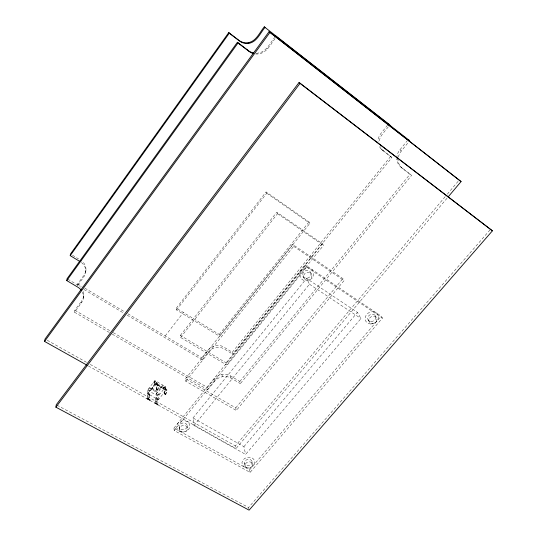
<?xml version="1.0" encoding="UTF-8"?>
<svg xmlns="http://www.w3.org/2000/svg" width="537" height="537" viewBox="0 0 537 537"><rect width="100%" height="100%" fill="white"/><g stroke="black" fill="none" stroke-linecap="round" stroke-linejoin="round"><path stroke-width="0.4" stroke-dasharray="2.69 2.01" d="M83.477 297.317L83.698 295.39M85.786 271.514L85.987 269.843M109.32 332.463L74.569 312.265L81.449 302.881L81.684 300.935A12.76 11.358 5.2 0 0 82.98 290.994M74.569 312.265L74.838 310.285L81.684 300.935M77.456 285.637L77.69 283.905L84.094 275.078A11.915 10.74 6.7 0 0 80.563 260.136M166.584 390.513L165.087 389.667L165.376 388.036L164.027 387.271L163.738 388.895L165.195 389.721C162.181 394.353 166.517 397.622 166.584 390.513L155.133 383.995L154.931 380.585L165.711 386.741L165.993 390.177L158.435 399.696L147.581 393.587L147.433 390.124L154.931 380.585M165.524 394.809L166.96 390.03L165.577 389.244L164.134 394.017M157.656 404.985L156.227 403.831L157.63 397.951L156.28 397.185L154.844 403.052L157.656 404.985L158.039 404.502L155.227 402.575L156.361 398.528L156.28 397.185M156.609 403.354L157.63 397.951M157.576 390.305L158.677 386.009L155.864 384.411L155.784 383.096L156.173 382.787L157.529 383.566L157.603 384.707L156.16 389.271L157.576 390.305L159.059 385.526L156.24 383.928L156.173 382.787M156.173 389.506L157.663 384.734M149.716 400.535L148.326 399.4L149.789 393.534L148.434 392.769L146.937 398.622L149.716 400.535L150.091 400.052L147.313 398.145L148.434 392.769M148.709 398.924L149.789 393.534M77.919 284.999L83.893 276.777A11.975 10.78 6.6 0 0 80.342 261.781M256.203 53.244A14.237 13.6 -72.9 0 0 257.626 53.163C266.231 52.237 269.903 43.289 274.702 37.382M255.491 53.935A14.311 13.673 -72.6 0 0 258.344 53.935C266.996 53.002 270.695 44 275.528 38.067M176.311 308.164L266.084 191.904L309.03 221.895L309.876 223.325L219.673 336.316L176.532 309.963L176.311 308.164L219.264 334.444L219.673 336.316M176.532 309.963L266.748 193.226L266.084 191.904M165.161 335.961L183.379 312.494M180.372 335.403L276.77 212.169L322.475 243.785L323.449 245.429L226.567 364.965L180.627 337.458L180.372 335.403L226.097 362.831L226.567 364.965M180.627 337.458L277.535 213.686L276.77 212.169M147.581 393.587L155.133 383.995M155.864 384.411L156.24 383.928L159.059 385.526M148.487 394.104L148.111 394.581L149.474 395.346L149.85 394.87M148.313 399.75L148.682 399.031L147.313 398.145M163.738 388.895L164.027 387.271M156.361 398.528L155.985 399.004L157.334 399.763L157.71 399.293M158.435 399.696L158.207 396.205L165.711 386.741M156.267 404.207L156.636 403.488L155.227 402.575M387.519 125.181L380.867 133.532A12.21 10.982 -46.6 0 0 378.028 141.506M219.264 334.444L309.03 221.895M185.52 378.753L292.725 244.456L342.875 278.602L344.063 280.609L236.3 410.476L185.836 381.25L185.52 378.753L235.736 407.892L236.3 410.476M388.264 126.846L382.096 134.586A12.27 11.022 -46.5 0 0 379.229 142.6M185.836 381.25L293.665 246.322L292.725 244.456M127.209 315.199L202.194 359.763L201.865 357.803L208.322 349.741A10.935 9.538 -12.6 0 1 223.587 346.942L232.306 352.232L232.769 354.165L391.929 157.529L382.002 149.749A12.21 10.982 -46.6 0 1 378.934 145.829M202.194 359.763L208.678 351.668A10.988 9.572 -12.6 0 1 224.016 348.855L232.769 354.165M232.306 352.232L390.674 156.374M226.097 362.831L322.475 243.785M173.968 428.063L305.795 265.278L381.176 316.145L382.411 318.099L250.094 472.399L174.189 430.499L173.968 428.063L249.537 469.862L250.094 472.399M396.783 158.308A13.096 11.633 -45 0 1 399.904 149.816L407.174 140.828M174.189 430.499L306.701 267.057L305.795 265.278M398.427 157.113A13.163 11.686 -44.9 0 1 401.32 151.031L409.671 140.714M112.213 334.148L207.765 389.681L207.389 387.452L214.29 378.954A11.66 9.995 -12.9 0 1 230.561 375.94L239.824 381.445L240.348 383.64L411.59 175.391L400.951 167.054A13.096 11.633 -45 0 1 396.809 159.106L398.199 160.362A13.163 11.686 -44.9 0 0 402.354 168.35L411.59 175.391M207.765 389.681L214.699 381.149A11.713 10.035 -12.9 0 1 231.051 378.122L240.348 383.64M192.998 417.954L306.614 278.435L357.427 312.386L360.985 318.542L245.617 454.409L193.985 425.505L192.998 417.954L243.912 446.63L245.617 454.409M193.985 425.505L309.466 284.214L306.614 278.435M239.824 381.445L410.147 174.069M235.736 407.892L342.875 278.602M447.039 198.234L235.971 448.617L235.414 445.891L445.16 196.717M447.321 194.159L458.638 180.707M243.912 446.63L357.427 312.386M249.537 469.862L381.176 316.145M248.832 508.828L248.564 507.499L490.61 229.245M157.227 385.19L157.529 383.566M165.087 389.667L165.376 388.036M56.989 405.187L248.564 507.499M146.937 398.622L148.326 399.4M154.844 403.052L156.227 403.831M88.404 365.972L235.971 448.617M47.222 340.27L86.611 362.374M90.256 364.422L235.414 445.891M148.682 399.031L150.085 399.817M156.636 403.488L158.026 404.267M148.689 399.266L150.091 400.052M156.65 403.723L158.039 404.502M147.433 390.124L158.207 396.205M148.064 393.42L149.42 394.178M155.918 397.836L157.267 398.595M166.96 390.03L164.121 388.419L165.47 389.184M156.542 388.788L157.945 389.58M164.497 393.299L165.886 394.091M156.556 389.023L157.959 389.815M164.517 393.534L165.906 394.326M156.16 389.271L157.556 390.07M164.114 393.782L165.503 394.574M155.784 383.096L157.14 383.874M163.637 387.573L164.987 388.345M74.838 310.285L110.327 330.946M113.226 332.631L207.389 387.452M77.69 283.905L81.993 286.463M84.859 288.168L125.014 312.064M127.88 313.776L201.865 357.803M67.79 279.153L77.878 285.154A12.76 11.358 5.2 0 1 80.422 287.127M83.947 289.49L123.604 313.058M72.508 255.25L78.55 258.915M309.466 284.214L360.985 318.542M306.701 267.057L382.411 318.099M293.665 246.322L344.063 280.609M277.535 213.686L323.449 245.429M266.748 193.226L309.876 223.325M382.002 149.749L391.929 157.529M399.904 149.816L401.32 151.031M400.951 167.054L402.354 168.35M266.882 48.035L267.661 48.773M375.074 315.427L376.283 317.38M367.973 319.508L369.617 322.281M310.742 272.635A4.262 3.813 -25.6 0 1 306.177 278.226A4.262 3.813 -25.6 0 1 303.593 272.152A4.262 3.813 -25.6 0 1 310.742 272.635L311.668 274.441A4.283 3.826 -25.5 0 1 307.077 280.052A4.283 3.826 -25.5 0 1 304.479 273.957A4.283 3.826 -25.5 0 1 311.668 274.441M302.935 276.052L303.821 277.871M252.135 461.8A3.873 3.168 -14 0 1 246.866 465.592A3.873 3.168 -14 0 1 245.993 460.169A3.873 3.168 -14 0 1 252.135 461.8L252.705 464.31A3.893 3.175 -14 0 1 247.416 468.116A3.893 3.175 -14 0 1 246.543 462.679A3.893 3.175 -14 0 1 252.705 464.31M230.561 375.94L231.051 378.122M244.53 463.256L245.073 465.774M221.929 374.531L222.378 376.706M214.29 378.954L214.699 381.149M187.205 425.572L187.494 427.989M179.324 427.056L179.566 429.486M164.362 386.526L164.396 386.982M161.671 387.029L161.704 387.479M160.268 386.593L160.348 387.734M159.046 393.238L159.08 393.695M156.737 382.183L156.764 382.633M156.368 393.735L156.395 394.192M154.025 382.371L154.065 383.129M152.703 387.13L152.81 389.13M151.441 389.231A1.369 1.175 -6.1 0 1 149.299 390.157A1.369 1.175 -6.1 0 1 149.494 388.123A1.369 1.175 -6.1 0 1 151.441 389.231L151.468 389.687A1.369 1.175 -6.2 0 1 149.32 390.621A1.369 1.175 -6.2 0 1 149.514 388.58A1.369 1.175 -6.2 0 1 151.468 389.687M148.715 389.117L148.736 389.573M383.223 150.87A12.27 11.022 -46.5 0 1 379.867 146.259M82.443 292.195A12.828 11.405 5.1 0 1 81.449 302.881M370.476 323.979A6.887 5.914 -28 0 0 378.068 315.132A6.887 5.914 -28 0 0 366.704 314.44A6.887 5.914 -28 0 0 370.476 323.979M305.721 280.804A7.102 6.35 -25.6 0 0 313.346 271.494A7.102 6.35 -25.6 0 0 301.432 270.675A7.102 6.35 -25.6 0 0 305.721 280.804M179.371 431.05A6.686 5.605 -9.3 0 0 189.89 426.546A6.686 5.605 -9.3 0 0 180.519 421.297A6.686 5.605 -9.3 0 0 179.371 431.05M245.879 467.626A6.457 5.276 -14 0 0 254.666 461.317A6.457 5.276 -14 0 0 244.442 458.591A6.457 5.276 -14 0 0 245.879 467.626M372.181 323.516A4.155 3.558 -28 0 0 376.752 318.186A4.155 3.558 -28 0 0 369.899 317.776A4.155 3.558 -28 0 0 372.181 323.516M181.191 431.594A4.034 3.376 -9.3 0 0 187.527 428.875A4.034 3.376 -9.3 0 0 181.875 425.72A4.034 3.376 -9.3 0 0 181.191 431.594M370.993 321.535A4.135 3.544 -28 0 0 375.544 316.226A4.135 3.544 -28 0 0 368.724 315.823A4.135 3.544 -28 0 0 370.993 321.535M180.935 429.164A4.014 3.363 -9.3 0 0 187.238 426.452A4.014 3.363 -9.3 0 0 181.62 423.31A4.014 3.363 -9.3 0 0 180.935 429.164M156.958 394.93A1.363 1.168 -6.9 0 0 159.093 393.997A1.363 1.168 -6.9 0 0 157.16 392.903A1.363 1.168 -6.9 0 0 156.958 394.93M154.629 383.874A1.376 1.181 -6.5 0 0 156.784 382.941A1.376 1.181 -6.5 0 0 154.831 381.827A1.376 1.181 -6.5 0 0 154.629 383.874M162.268 388.224A1.369 1.175 -7.3 0 0 164.409 387.291A1.369 1.175 -7.3 0 0 162.476 386.184A1.369 1.175 -7.3 0 0 162.268 388.224M154.381 391.191A3.84 3.289 -6.7 0 0 160.395 388.593A3.84 3.289 -6.7 0 0 154.958 385.492A3.84 3.289 -6.7 0 0 154.381 391.191M162.234 387.768A1.369 1.175 -7.3 0 0 164.376 386.835A1.369 1.175 -7.3 0 0 162.442 385.734A1.369 1.175 -7.3 0 0 162.234 387.768M154.602 383.425A1.376 1.181 -6.5 0 0 156.757 382.485A1.376 1.181 -6.5 0 0 154.804 381.377A1.376 1.181 -6.5 0 0 154.602 383.425M156.925 394.467A1.363 1.168 -6.9 0 0 159.066 393.54A1.363 1.168 -6.9 0 0 157.126 392.446A1.363 1.168 -6.9 0 0 156.925 394.467M154.32 390.05A3.826 3.282 -6.7 0 0 160.315 387.452A3.826 3.282 -6.7 0 0 154.891 384.358A3.826 3.282 -6.7 0 0 154.32 390.05"/><path stroke-width="0.81" d="M55.902 407.194L56.251 404.791L299.082 82.45L492.429 230.823L249.108 510.15L55.902 407.194L300.042 83.383L299.082 82.45M81.228 290.215A12.828 11.405 5.1 0 0 77.623 287.04L66.763 280.589L67.071 278.73L237.401 42.275L247.725 50.129A14.237 13.6 -72.9 0 0 253.397 52.941M79.671 261.365L70.219 255.639L70.495 254.021L228.755 32.603L238.374 39.933A13.244 12.653 -77.2 0 0 247.591 42.779C256.129 41.799 259.425 32.582 264.291 26.85L389.808 124.913L388.54 123.899M86.94 365.153L44.571 341.425L45.034 339.042L269.064 31.676L461.075 181.58L448.12 196.951M70.219 255.639L229.279 33.207L228.755 32.603M66.763 280.589L238.012 42.987L237.401 42.275M44.571 341.425L269.963 32.415L269.064 31.676M238.012 42.987L248.396 50.881A14.311 13.673 -72.6 0 0 253.397 53.539M229.279 33.207L238.952 40.577A13.304 12.713 -77 0 0 248.208 43.437C256.793 42.45 260.103 33.187 264.996 27.427L264.291 26.85M300.042 83.383L492.429 230.823M269.963 32.415L461.075 181.58M408.207 139.546L409.671 140.714L275.682 36.053L276.508 36.731M248.222 42.618L248.839 43.275M247.725 50.129L248.396 50.881"/></g></svg>
